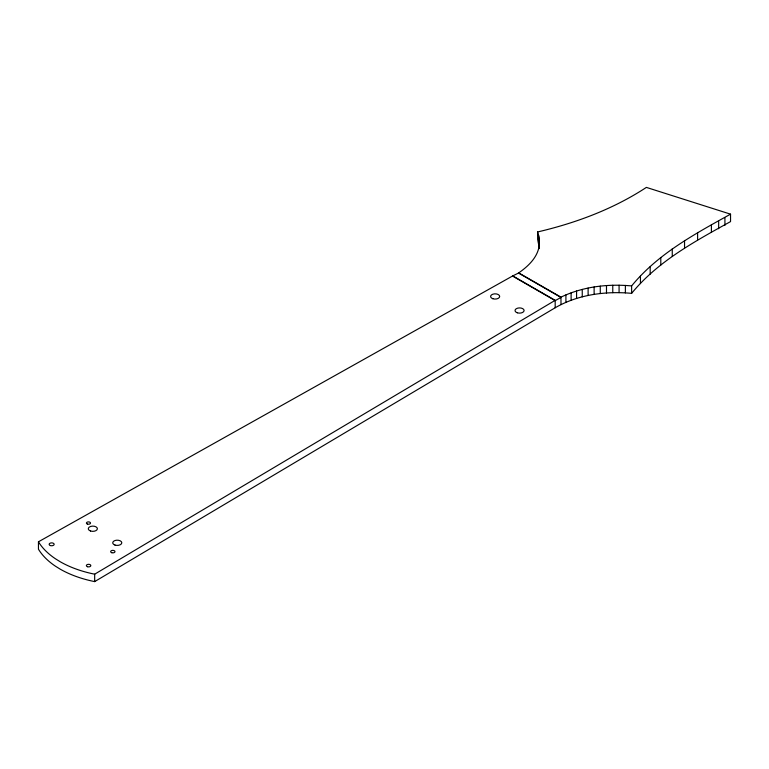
<?xml version="1.0" encoding="UTF-8"?>
<svg xmlns="http://www.w3.org/2000/svg" width="769" height="769" viewBox="0 0 769 769"><rect width="100%" height="100%" fill="white"/><g stroke="black" fill="none" stroke-linecap="round" stroke-linejoin="round"><path stroke-width="1.15" d="M539.107 248.637L539.386 239.197L537.627 231.95C575.904 222.991 613.383 209.043 646.373 187.396L730.54 214.157L730.55 221.587C694.916 241.379 657.937 261.172 631.628 293.345C605.568 290.98 578.115 294.508 555.189 307.754L94.674 581.604A91.501 52.773 -0.1 0 1 60.145 569.118L55.483 566.224A91.501 52.773 -0.1 0 1 38.46 549.21L38.45 541.789L512.769 275.898L555.18 300.333L555.189 307.754M539.098 246.513C537.05 258.173 527.582 266.747 518.489 273.053L560.976 297.449L555.18 300.631M631.628 293.345L631.618 285.924C657.928 253.751 694.916 233.959 730.54 214.157M38.45 541.789A91.501 52.773 -0.1 0 0 55.474 558.803L60.136 561.697A91.501 52.773 -0.1 0 0 94.674 574.183L555.18 300.333M518.489 273.053L512.769 275.898M518.489 272.755L560.976 297.151C582.796 286.635 607.673 283.694 631.618 285.924M513.769 276.773L554.18 300.054M539.444 248.454L537.627 239.38L537.627 231.95M724.917 217.915L724.927 225.346M718.659 221.328L718.659 228.749M711.402 224.894L711.412 232.315M697.608 232.459L697.608 239.88M684.545 240.457L684.554 247.878M672.26 248.858L672.269 256.279M660.792 257.625L660.802 265.045M650.18 266.747L650.18 274.168M640.442 276.186L640.452 283.617M625.37 285.434L625.38 292.854M619.074 285.212L619.083 292.633M612.768 285.251L612.778 292.672M606.491 285.559L606.491 292.979M600.262 286.135L600.272 293.556M594.12 286.972L594.129 294.392M588.112 288.067L588.112 295.488M582.248 289.413L582.258 296.834M576.577 290.999L576.577 298.43M571.117 292.826L571.127 300.256M565.907 294.883L565.917 302.304M560.976 297.151L560.986 304.572M539.386 239.197L539.386 246.618M538.761 235.554L538.761 242.975M94.674 574.183L94.674 581.604M87.445 524.083A2.038 1.173 -0.1 0 0 90.502 523.064A2.038 1.173 -0.1 0 0 87.445 522.045A2.038 1.173 -0.1 0 0 87.445 524.083M111.736 552.7A2.172 1.25 -0.1 0 0 114.994 551.613A2.172 1.25 -0.1 0 0 111.736 550.537A2.172 1.25 -0.1 0 0 111.736 552.7M50.408 545.567A2.499 1.442 -0.1 0 0 54.157 544.317A2.499 1.442 -0.1 0 0 50.408 543.068A2.499 1.442 -0.1 0 0 50.408 545.567M87.493 566.715A2.211 1.278 -0.1 0 0 90.819 565.6A2.211 1.278 -0.1 0 0 87.493 564.494A2.211 1.278 -0.1 0 0 87.493 566.715M90.569 531.004A4.547 2.624 -0.1 0 0 97.384 528.726A4.547 2.624 -0.1 0 0 90.569 526.457A4.547 2.624 -0.1 0 0 90.569 531.004M114.985 545.067A4.547 2.624 -0.1 0 0 121.8 542.789A4.547 2.624 -0.1 0 0 114.985 540.53A4.547 2.624 -0.1 0 0 114.985 545.067M492.871 298.728A4.547 2.624 -0.1 0 0 499.687 296.45A4.547 2.624 -0.1 0 0 492.871 294.181A4.547 2.624 -0.1 0 0 492.871 298.728M517.287 312.791A4.547 2.624 -0.1 0 0 524.102 310.513A4.547 2.624 -0.1 0 0 517.287 308.254A4.547 2.624 -0.1 0 0 517.287 312.791"/></g></svg>
